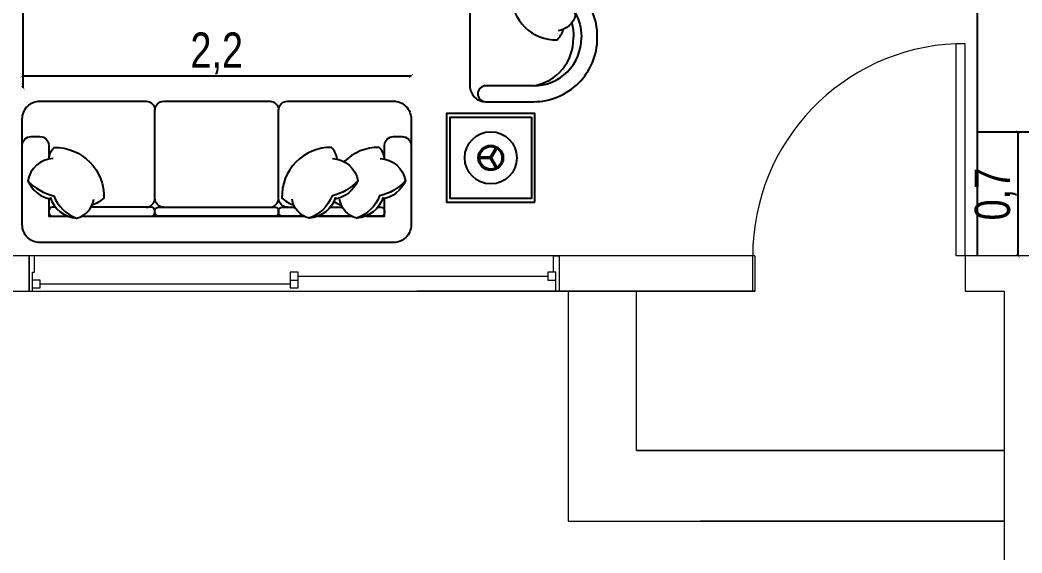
# Model space of a CAD drawing. Header units: inches. Extents: x -279 to 561, y -345 to 342.
# Drawn here: x -207.04 to -201.37, y -74.09 to -71.08 of the extents above; entities that cross this region are included whole.
import ezdxf

# ---------------------------------------------------------------- set-up
doc = ezdxf.new("R2010")
doc.units = ezdxf.units.IN
doc.header["$LTSCALE"] = 0.5
doc.header["$MEASUREMENT"] = 0
doc.layers.add('A-DOOR', color=31, linetype='Continuous', lineweight=18)
for name, color, linetype in [('Edges', 7, 'Continuous'), ('PDF_A-WALL', 7, 'Continuous'), ('S-DIM', 7, 'Continuous'), ('WAL', 7, 'Continuous')]:
    doc.layers.add(name, color=color, linetype=linetype)
doc.styles.add('ROM', font='AGENCYR.TTF', dxfattribs={"width": 0.8})
doc.styles.get("Standard").update_dxf_attribs({"font": 'arial.ttf'})
doc.dimstyles.new('Copy(9) of ISO-25', dxfattribs={"dimtxt": 0.2, "dimasz": 0.02, "dimexe": 0.05, "dimexo": 0.05, "dimgap": 0.02, "dimtad": 1, "dimtxsty": 'ROM', "dimblk": 'ARCHTICK', "dimcen": 0.03, "dimse1": 1, "dimse2": 1, "dimclrd": 248, "dimclrt": 248, "dimadec": 0, "dimazin": 0, "dimtfac": 1, "dimtmove": 0, "dimatfit": 3, "dimldrblk": 'DOT', "dimfxl": 1, "dimarcsym": 0})
doc.dimstyles.get("Standard").update_dxf_attribs({"dimtxt": 0.18, "dimasz": 0.18, "dimexe": 0.18, "dimexo": 0.0625, "dimgap": 0.09, "dimtad": 0, "dimtih": 1, "dimtoh": 1, "dimzin": 0, "dimdsep": 46, "dimtxsty": 'Standard', "dimcen": 0.09, "dimadec": 0, "dimazin": 0, "dimtfac": 1, "dimtofl": 0, "dimtmove": 0, "dimatfit": 3, "dimfxl": 1, "dimtolj": 1, "dimtzin": 0, "dimarcsym": 0})

# ---------------------------------------------------------------- blocks, each defined once
blk = doc.blocks.new('M_Single-Flush - 1_2 m-363465-Level 1')
at = {"layer": 'A-DOOR', "lineweight": 18}
for p, q in [((549, 100), (549, 1300.6)), ((600, 1300.6), (549, 1300.6)), ((600, 100), (600, 1300.6)), ((600, 100), (549, 100))]:
    blk.add_line(p, q, dxfattribs=at)
at = {"layer": 'A-DOOR'}
blk.add_arc((600, 100), 1201.7, 92.4324, 180, dxfattribs=at)
blk = doc.blocks.new('e')
at = {"ltscale": 0.03}
blk.add_lwpolyline([(-188.4226, -158.4492, -0.414214), (-188.5226, -158.5492), (-189.1226, -158.5492, -0.414214), (-189.1726, -158.4992, -0.414214), (-189.2226, -158.5492), (-189.8226, -158.5492, -0.414214), (-189.8726, -158.4992, -0.414214), (-189.9226, -158.5492), (-190.5226, -158.5492, -0.414214), (-190.6226, -158.4492), (-190.6226, -157.8492, -0.414214), (-190.5226, -157.7492), (-188.5226, -157.7492, -0.414214), (-188.4226, -157.8492)], format="xyb", close=True, dxfattribs=at)
for points in [[(-190.5908, -158.0987, -0.14773), (-190.4447, -158.0128, -0.213343), (-190.3157, -157.8868)], [(-190.4649, -158.0059, -0.306663), (-190.3157, -157.8868, -0.30633), (-190.2183, -157.9956)], [(-190.3215, -158.0987, -0.14773), (-190.1753, -158.0128, -0.213343), (-190.0464, -157.8868)], [(-190.1955, -158.0059, -0.306663), (-190.0464, -157.8868, -0.30633), (-189.949, -157.9956)], [(-188.5804, -158.0059, 0.306663), (-188.7295, -157.8868, 0.30633), (-188.827, -157.9956)], [(-188.4545, -158.0987, 0.14773), (-188.6006, -158.0128, 0.213343), (-188.7295, -157.8868)], [(-190.3675, -157.8992), (-190.4726, -157.8992), (-190.4726, -157.9975, -0.414352)], [(-190.4345, -157.9492), (-190.4526, -157.9492, -0.414214), (-190.4726, -157.9292), (-190.4726, -157.9192, -0.414214), (-190.4526, -157.8992)], [(-190.4526, -157.8992), (-190.3675, -157.8992, -0.414469)], [(-190.2843, -157.8992), (-190.0981, -157.8992, -0.414747)], [(-190.1651, -157.9492), (-190.2339, -157.9492, -0.414599)], [(-190.0149, -157.8992), (-189.8926, -157.8992, -0.414214), (-189.8726, -157.9192), (-189.8726, -157.9292, -0.414214), (-189.8926, -157.9492), (-189.9646, -157.9492, -0.126313)], [(-189.9226, -157.9492, -0.414214), (-189.8726, -157.9992), (-189.8726, -158.4992, -0.41732)], [(-189.8226, -157.9492, 0.414214), (-189.8726, -157.9992)], [(-189.2226, -157.9492, -0.414214), (-189.1726, -157.9992)], [(-188.761, -157.8992), (-189.1526, -157.8992, 0.414214), (-189.1726, -157.9192), (-189.1726, -157.9292, 0.414214), (-189.1526, -157.9492), (-188.8114, -157.9492, 0.412652)], [(-189.1226, -157.9492, 0.414214), (-189.1726, -157.9992), (-189.1726, -158.4992, 0.415249)], [(-188.5926, -157.8992), (-188.6778, -157.8992, 0.412535)], [(-188.6108, -157.9492), (-188.5926, -157.9492, 0.414214), (-188.5726, -157.9292), (-188.5726, -157.9192, 0.414214), (-188.5926, -157.8992)], [(-190.4476, -158.2247, -0.356772), (-190.5908, -158.0987, -0.249542), (-190.461, -157.9949)], [(-190.1782, -158.2247, -0.356772), (-190.3215, -158.0987, -0.249542), (-190.1917, -157.9949)], [(-190.1858, -157.9814, 0.071865), (-190.2277, -157.9618)], [(-190.2034, -158.2217, 0.165541), (-190.1725, -158.2878, 0.425989), (-189.8917, -158.0013, 0.121523), (-189.9583, -157.9618)], [(-188.5725, -158.2217, -0.165541), (-188.6035, -158.2878, -0.425989), (-188.8843, -158.0013, -0.121523), (-188.8176, -157.9618)], [(-188.5977, -158.2247, 0.356772), (-188.4545, -158.0987, 0.249542), (-188.5843, -157.9949)], [(-190.4726, -158.2217), (-190.4726, -158.2992, -0.414214), (-190.5226, -158.3492), (-190.5726, -158.3492, -0.414214), (-190.6226, -158.2992)], [(-190.4728, -158.2217, 0.165541), (-190.4418, -158.2878, 0.200231), (-190.2433, -158.2073)], [(-188.4226, -158.2992, -0.414214), (-188.4726, -158.3492), (-188.5226, -158.3492, -0.414214), (-188.5726, -158.2992), (-188.5726, -158.2217)]]:
    blk.add_lwpolyline(points, format="xyb")
for points in [[(-190.0981, -157.8992), (-190.2843, -157.8992)], [(-188.761, -157.8992), (-190.0149, -157.8992)], [(-188.5726, -157.9975), (-188.5726, -157.8992), (-188.6778, -157.8992)]]:
    blk.add_lwpolyline(points)
blk.add_lwpolyline([(-189.8526, -157.8992), (-189.1926, -157.8992, -0.414214), (-189.1726, -157.9192), (-189.1726, -157.9292, -0.414214), (-189.1926, -157.9492), (-189.8526, -157.9492, -0.414214), (-189.8726, -157.9292), (-189.8726, -157.9192, -0.414214)], format="xyb", close=True)
blk = doc.blocks.new('g')
at = {"ltscale": 0.03}
blk.add_lwpolyline([(5621.0449, 2263.0831), (5621.0449, 2262.8081, 0.414214), (5621.135, 2262.718), (5621.4055, 2262.718, 0.414214), (5621.7662, 2263.0786), (5621.7662, 2263.0831), (5621.7662, 2263.0877, 0.414214), (5621.4055, 2263.4483), (5621.135, 2263.4483, 0.414214), (5621.0449, 2263.3581), (5621.0449, 2263.0831)], format="xyb", dxfattribs=at)
for points in [[(5621.3423, 2263.3581), (5621.135, 2263.3581, -0.414214), (5621.09, 2263.4032), (5621.09, 2263.4032, -0.414214), (5621.135, 2263.4483)], [(5621.3374, 2263.3265, -0.356772), (5621.451, 2263.4557, -0.249542), (5621.5447, 2263.3386, 9.61688)], [(5621.451, 2263.4557, -0.14773), (5621.5285, 2263.3239, -0.213343), (5621.6422, 2263.2077, -0.178662)], [(5621.3402, 2263.3492, 0.165541), (5621.2806, 2263.3213, 0.425989), (5621.5389, 2263.0681, 0.121523), (5621.5744, 2263.1283, -7.115464)], [(5621.5347, 2263.3421, -0.306663), (5621.6422, 2263.2077, -0.30633), (5621.544, 2263.1198, 0.872847)], [(5621.6403, 2263.2219, -0.130591), (5621.676, 2263.0877), (5621.676, 2263.0831)], [(5621.6212, 2263.1645, -0.072384), (5621.6309, 2263.0877), (5621.6309, 2263.0831)], [(5621.4055, 2262.8081, 0.372719), (5621.6309, 2263.0786), (5621.6309, 2263.0831)], [(5621.4055, 2262.8081, 0.414214), (5621.676, 2263.0786), (5621.676, 2263.0831)], [(5621.4055, 2262.8081), (5621.135, 2262.8081, 0.414214), (5621.09, 2262.7631), (5621.09, 2262.7631, 0.414214), (5621.135, 2262.718)]]:
    blk.add_lwpolyline(points, format="xyb")
blk = doc.blocks.new('se')
for p, q in [((-190.9758, -158.2242), (-190.9758, -158.1537)), ((-190.9695, -158.2242), (-190.9695, -158.1537)), ((-190.9742, -158.2215), (-191.0353, -158.2567)), ((-190.9711, -158.2269), (-191.0321, -158.2622)), ((-190.9742, -158.2269), (-190.9132, -158.2622)), ((-190.9711, -158.2215), (-190.91, -158.2567))]:
    blk.add_line(p, q)
at = {"ltscale": 0.03}
blk.add_lwpolyline([(-191.2226, -158.4742), (-190.7226, -158.4742), (-190.7226, -157.9742), (-191.2226, -157.9742)], close=True, dxfattribs=at)
blk.add_lwpolyline([(-190.7426, -158.4542), (-191.2026, -158.4542), (-191.2026, -157.9942), (-190.7426, -157.9942)], close=True)
for radius in [0.1475, 0.0706, 0.0633]:
    blk.add_circle((-190.9726, -158.2242), radius)
blk = doc.blocks.new('_ArchTick')
at = {"color": 0, "linetype": 'ByBlock', "const_width": 0.15}
blk.add_lwpolyline([(-0.5, -0.5), (0.5, 0.5)], dxfattribs=at)
blk = doc.blocks.new('*D205')
at = {"layer": 'Defpoints', "color": 0, "transparency": 16777216}
for p in [(-207.9309, -69.2625), (-207.8259, -71.4625), (-207.0211, -71.4625)]:
    blk.add_point(p, dxfattribs=at)
at = {"layer": 'WAL', "color": 248, "lineweight": -2, "transparency": 16777216}
blk.add_line((-207.0211, -69.2625), (-207.0211, -71.4625), dxfattribs=at)
at = {"layer": 'WAL', "color": 248, "lineweight": -2, "transparency": 16777216, "xscale": 0.02, "yscale": 0.02, "zscale": 0.02}
for p, rotation in [((-207.0211, -69.2625), 90), ((-207.0211, -71.4625), 270)]:
    blk.add_blockref('_ArchTick', p, dxfattribs=dict(at, rotation=rotation))
at = {"layer": 'WAL', "color": 248, "transparency": 16777216, "insert": (-207.1482, -70.3625), "char_height": 0.2, "attachment_point": 5, "rotation": 90, "style": 'ROM'}
blk.add_mtext('2,2', dxfattribs=at)
blk = doc.blocks.new('_DOT')
at = {"color": 0, "linetype": 'ByBlock'}
blk.add_line((-0.5, 0), (-1, 0), dxfattribs=at)
at = {"color": 0, "linetype": 'ByBlock', "const_width": 0.5}
blk.add_lwpolyline([(-0.25, 0, 1), (0.25, 0, 1)], format="xyb", close=True, dxfattribs=at)
blk = doc.blocks.new('*D206')
at = {"layer": 'Defpoints', "color": 0, "transparency": 16777216}
for p in [(-204.8246, -71.3957), (-207.0246, -71.9386), (-204.8246, -71.9386)]:
    blk.add_point(p, dxfattribs=at)
at = {"layer": 'WAL', "color": 248, "lineweight": -2, "transparency": 16777216}
blk.add_line((-207.0246, -71.3957), (-204.8246, -71.3957), dxfattribs=at)
at = {"layer": 'WAL', "color": 248, "lineweight": -2, "transparency": 16777216, "xscale": 0.02, "yscale": 0.02, "zscale": 0.02, "rotation": 180}
blk.add_blockref('_ArchTick', (-207.0246, -71.3957), dxfattribs=at)
at = {"layer": 'WAL', "color": 248, "lineweight": -2, "transparency": 16777216, "xscale": 0.02, "yscale": 0.02, "zscale": 0.02}
blk.add_blockref('_ArchTick', (-204.8246, -71.3957), dxfattribs=at)
at = {"layer": 'WAL', "color": 248, "transparency": 16777216, "insert": (-205.9246, -71.2686), "char_height": 0.2, "attachment_point": 5, "style": 'ROM'}
blk.add_mtext('2,2', dxfattribs=at)
blk = doc.blocks.new('*D57')
at = {"layer": 'Defpoints', "color": 0, "transparency": 16777216}
for p in [(-201.7259, -71.7143), (-201.3896, -71.7143), (-201.6389, -72.4143)]:
    blk.add_point(p, dxfattribs=at)
at = {"layer": 'WAL', "color": 248, "lineweight": -2, "transparency": 16777216}
blk.add_line((-201.3896, -72.4143), (-201.3896, -71.7143), dxfattribs=at)
at = {"layer": 'WAL', "color": 248, "lineweight": -2, "transparency": 16777216, "xscale": 0.02, "yscale": 0.02, "zscale": 0.02}
for p, rotation in [((-201.3896, -71.7143), 90), ((-201.3896, -72.4143), 270)]:
    blk.add_blockref('_ArchTick', p, dxfattribs=dict(at, rotation=rotation))
at = {"layer": 'WAL', "color": 248, "transparency": 16777216, "insert": (-201.5167, -72.0643), "char_height": 0.2, "attachment_point": 5, "rotation": 90, "style": 'ROM'}
blk.add_mtext('0,7', dxfattribs=at)
blk = doc.blocks.new('*D58')
at = {"layer": 'Defpoints', "color": 0, "transparency": 16777216}
for p in [(-201.5893, -70.7143), (-201.0277, -70.7143), (-201.6247, -72.4143)]:
    blk.add_point(p, dxfattribs=at)
at = {"layer": 'WAL', "color": 248, "lineweight": -2, "transparency": 16777216}
blk.add_line((-201.0277, -72.4143), (-201.0277, -70.7143), dxfattribs=at)
at = {"layer": 'WAL', "color": 248, "lineweight": -2, "transparency": 16777216, "xscale": 0.02, "yscale": 0.02, "zscale": 0.02}
for p, rotation in [((-201.0277, -70.7143), 90), ((-201.0277, -72.4143), 270)]:
    blk.add_blockref('_ArchTick', p, dxfattribs=dict(at, rotation=rotation))
at = {"layer": 'WAL', "color": 248, "transparency": 16777216, "insert": (-201.1548, -71.5643), "char_height": 0.2, "attachment_point": 5, "rotation": 90, "style": 'ROM'}
blk.add_mtext('1,7', dxfattribs=at)
blk = doc.blocks.new('*D1071')
at = {"color": 0, "linetype": 'ByBlock', "lineweight": -2, "transparency": 16777216}
for p, q in [((558.6522, 342.2788), (558.6522, 342.4729)), ((560.6522, 342.2788), (560.6522, 342.4729)), ((558.8322, 342.2929), (559.1722, 342.2929)), ((560.4722, 342.2929), (560.1322, 342.2929))]:
    blk.add_line(p, q, dxfattribs=at)
at = {"color": 0, "linetype": 'ByBlock', "transparency": 16777216}
for points in [[(558.8322, 342.3229), (558.8322, 342.2629), (558.6522, 342.2929)], [(560.4722, 342.3229), (560.4722, 342.2629), (560.6522, 342.2929)]]:
    blk.add_solid(points, dxfattribs=at)
at = {"layer": 'Defpoints', "color": 0, "linetype": 'ByBlock', "transparency": 16777216}
for p in [(560.6522, 342.2929), (558.6522, 342.2163), (560.6522, 342.2163)]:
    blk.add_point(p, dxfattribs=at)
at = {"layer": 'Defpoints', "color": 0, "ltscale": 0.5, "transparency": 16777216}
for p in [(-209.5, -305.36), (-209.5, -305.81), (-209.5, -305.81)]:
    blk.add_point(p, dxfattribs=at)
at = {"layer": 'S-DIM', "color": 0, "lineweight": -2, "ltscale": 0.5, "transparency": 16777216}
for p, q in [((-209.5, -305.18), (-209.5, -305)), ((-209.5625, -305.36), (-209.68, -305.36)), ((-209.5625, -305.81), (-209.68, -305.81)), ((-209.5, -305.99), (-209.5, -306.17))]:
    blk.add_line(p, q, dxfattribs=at)
at = {"layer": 'S-DIM', "color": 0, "ltscale": 0.5, "transparency": 16777216}
for points in [[(-209.53, -305.18), (-209.47, -305.18), (-209.5, -305.36)], [(-209.53, -305.99), (-209.47, -305.99), (-209.5, -305.81)]]:
    blk.add_solid(points, dxfattribs=at)
at = {"color": 0, "linetype": 'ByBlock', "transparency": 16777216, "insert": (559.6522, 342.2929), "char_height": 0.18, "attachment_point": 5}
blk.add_mtext('\\A1;2.0000', dxfattribs=at)
at = {"layer": 'S-DIM', "color": 0, "ltscale": 0.5, "transparency": 16777216, "insert": (-209.5, -305.585), "char_height": 0.18, "attachment_point": 5}
blk.add_mtext('\\A1;0.45', dxfattribs=at)

msp = doc.modelspace()

# ---------------------------------------------------------------- linework, layer by layer
msp.add_line((-201.6194, -72.4143), (-201.6194, -70.7143))
at = {"layer": 'PDF_A-WALL', "lineweight": 9}
for p, q in [((-202.8805, -72.4143), (-208.1694, -72.4143)), ((-206.9866, -72.6143), (-206.9866, -72.4143)), ((-206.9548, -72.4143), (-206.9866, -72.4143)), ((-206.9866, -72.4143), (-206.9866, -72.6143)), ((-206.9548, -72.5063), (-206.9548, -72.4143)), ((-202.8805, -72.4143), (-204.7925, -72.4143)), ((-204.0183, -72.5063), (-204.0183, -72.4143)), ((-204.0183, -72.4143), (-203.9866, -72.4143)), ((-203.9866, -72.4143), (-203.9866, -72.6143)), ((-202.89, -72.6143), (-202.89, -72.4143)), ((-202.8805, -72.4143), (-202.8805, -72.6143)), ((-201.2694, -72.4143), (-201.69, -72.4143)), ((-201.69, -72.4143), (-201.69, -72.6143)), ((-206.9675, -72.6143), (-206.9675, -72.5063)), ((-206.9675, -72.5063), (-206.9548, -72.5063)), ((-205.4643, -72.5063), (-205.5088, -72.5063)), ((-205.5088, -72.5063), (-205.5088, -72.5952)), ((-205.4643, -72.5952), (-205.4643, -72.5063)), ((-204.0183, -72.5063), (-204.0501, -72.5063)), ((-204.0501, -72.5063), (-204.0501, -72.5508)), ((-204.0056, -72.5063), (-204.0183, -72.5063)), ((-204.0056, -72.6143), (-204.0056, -72.5063)), ((-206.9231, -72.5508), (-206.9675, -72.5508)), ((-206.9231, -72.5952), (-206.9231, -72.5508)), ((-205.5088, -72.5508), (-205.4643, -72.5508)), ((-205.4643, -72.5285), (-204.0501, -72.5285)), ((-204.0501, -72.5508), (-204.0056, -72.5508)), ((-208.3694, -72.6143), (-202.8805, -72.6143)), ((-206.9866, -72.6143), (-206.9675, -72.6143)), ((-206.9675, -72.5952), (-206.9231, -72.5952)), ((-205.5088, -72.573), (-206.9231, -72.573)), ((-205.5088, -72.5952), (-205.4643, -72.5952)), ((-202.8805, -72.6143), (-204.7925, -72.6143)), ((-203.9866, -72.6143), (-204.0056, -72.6143)), ((-203.935, -72.6143), (-203.935, -73.9143)), ((-203.935, -72.6143), (-203.935, -73.9007)), ((-203.5494, -73.5143), (-203.5494, -72.6143)), ((-201.69, -72.6143), (-201.4694, -72.6143)), ((-201.4694, -72.6143), (-201.4694, -73.9143)), ((-201.4694, -73.5143), (-203.5494, -73.5143)), ((-203.5494, -73.5143), (-201.4694, -73.5143)), ((-203.935, -73.9143), (-203.175, -73.9143)), ((-201.4694, -73.9143), (-203.1869, -73.9143)), ((-203.175, -73.9143), (-201.475, -73.9143)), ((-201.4694, -73.9143), (-201.4694, -75.915))]:
    msp.add_line(p, q, dxfattribs=at)
at = {"layer": 'WAL'}
msp.add_line((-201.2694, -71.7143), (-201.6194, -71.7143), dxfattribs=at)

# ---------------------------------------------------------------- block references
at = {"rotation": 90}
msp.add_blockref('se', (-362.5979, 119.1134), dxfattribs=at)
at = {"layer": 'Edges', "color": 1}
msp.add_blockref('g', (-5825.5371, -2334.2596), dxfattribs=at)
at = {"layer": 'Edges', "color": 1, "rotation": 180}
msp.add_blockref('e', (-395.4473, -230.0878), dxfattribs=at)
at = {"layer": 'PDF_A-WALL', "lineweight": 9, "xscale": 0.001000000000005968, "yscale": 0.001000000000005968, "zscale": 0.001000000000005968}
msp.add_blockref('M_Single-Flush - 1_2 m-363465-Level 1', (-202.29, -72.5143), dxfattribs=at)

# ---------------------------------------------------------------- dimensions: what is measured, and where the dimension line sits
at = {"layer": 'S-DIM', "ltscale": 0.5}
dim = msp.add_linear_dim(base=(-209.5, -305.81), p1=(-209.5, -305.36), p2=(-209.5, -305.81), angle=90, dimstyle='Standard', dxfattribs=at)
dim.commit()
dim.dimension.update_dxf_attribs({"geometry": '*D1071', "text_midpoint": (-209.5, -305.585)})
at = {"layer": 'WAL'}
for base, p1, p2, picture, middle in [((-207.0211, -71.4625), (-207.9309, -69.2625), (-207.8259, -71.4625), '*D205', (-207.1482, -70.3625)), ((-201.0277, -70.7143), (-201.6247, -72.4143), (-201.5893, -70.7143), '*D58', (-201.1548, -71.5643)), ((-201.3896, -71.7143), (-201.6389, -72.4143), (-201.7259, -71.7143), '*D57', (-201.5167, -72.0643))]:
    dim = msp.add_linear_dim(base=base, p1=p1, p2=p2, angle=90, dimstyle='Copy(9) of ISO-25', dxfattribs=at)
    dim.commit()
    dim.dimension.update_dxf_attribs({"geometry": picture, "text_midpoint": middle})
dim = msp.add_linear_dim(base=(-204.8246, -71.3957), p1=(-207.0246, -71.9386), p2=(-204.8246, -71.9386), dimstyle='Copy(9) of ISO-25', dxfattribs=at)
dim.commit()
dim.dimension.update_dxf_attribs({"geometry": '*D206', "text_midpoint": (-205.9246, -71.2686)})

doc.saveas('drawing.dxf')
